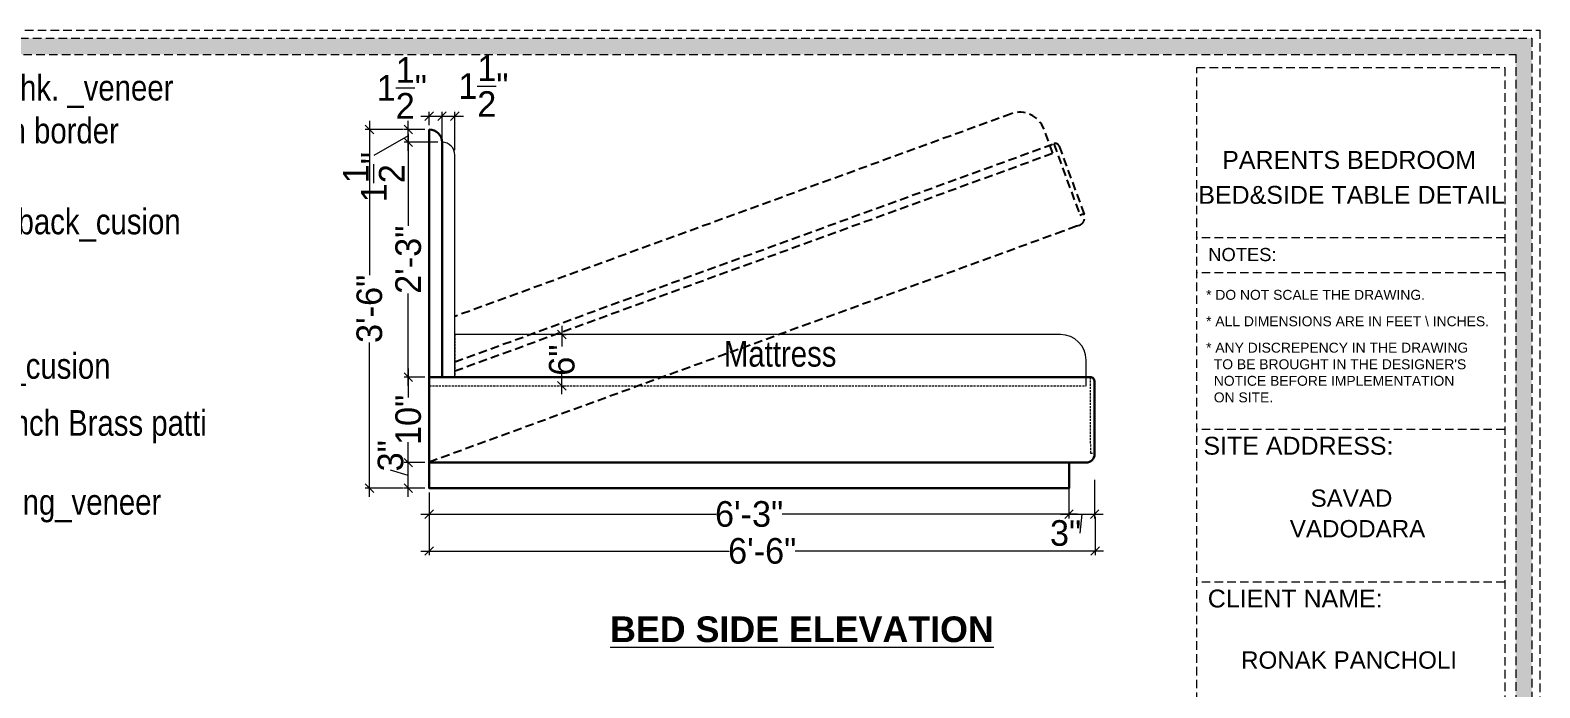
# Model space of a CAD drawing. Header units: millimetres. Extents: x 56222 to 3066687, y -650199 to -121287.
# Drawn here: x 133893.1 to 134069.9, y -183958.9 to -183881.9 of the extents above; entities that cross this region are included whole.
import ezdxf
from ezdxf import colors
from ezdxf.entities.mleader import LeaderData, LeaderLine
from ezdxf.enums import TextEntityAlignment as Align
from ezdxf.math import Vec2, Vec3

# ---------------------------------------------------------------- set-up
doc = ezdxf.new("R2010")
doc.units = ezdxf.units.MM
doc.header["$MEASUREMENT"] = 0
doc.header["$PDMODE"] = 35
for name, pattern in [('00 . GROUND FLOOR$0$DASHED', [0.75, 0.5, -0.25]), ('00-Floor Plan$0$DASHED', [0.75, 0.5, -0.25]), ('DASHED', [0.75, 0.5, -0.25]), ('DASHEDX2', [1.5, 1, -0.5])]:
    doc.linetypes.add(name, pattern=pattern)
doc.layers.get('Defpoints').update_dxf_attribs({"color": 220})
for name, color, linetype, lineweight in [('$TD_AUDIT_GENERATED_(A0BDF17)', 32, 'Continuous', 30), ('DIM.', 250, 'Continuous', 13), ('Dimension', 10, 'DASHEDX2', 20), ('FUR1', 22, 'Continuous', 0), ('FURNITURE', 32, 'Continuous', 9), ('furniture dimensions', 1, 'DASHED', 0), ('NAME PLATE', 7, 'Continuous', 25), ('Text', 7, 'Continuous', 15), ('wall', 7, 'Continuous', 30)]:
    doc.layers.add(name, color=color, linetype=linetype, lineweight=lineweight)
doc.styles.add('Arial', font='arial.ttf')
doc.styles.add('century g', font='GOTHIC.TTF')
doc.styles.get("Standard").update_dxf_attribs({"font": 'arial.ttf', "height": 6})
doc.styles.add('style4', font='ARIALN.TTF')
doc.dimstyles.new('Archana', dxfattribs={"dimtxt": 2, "dimasz": 0.75, "dimexe": 0.5, "dimexo": 0.5, "dimgap": 0, "dimtad": 0, "dimzin": 0, "dimdsep": 46, "dimlunit": 4, "dimtxsty": 'century g', "dimblk": 'OBLIQUE', "dimcen": 0, "dimdle": 1, "dimclrd": 256, "dimclre": 256, "dimclrt": 256, "dimadec": 0, "dimazin": 0, "dimtfac": 1, "dimtofl": 0, "dimtmove": 1, "dimatfit": 3, "dimfxl": 1, "dimfxlon": 1, "dimtolj": 1, "dimtzin": 0, "dimlwd": -1, "dimlwe": -1, "dimarcsym": 0})

# ---------------------------------------------------------------- blocks, each defined once
blk = doc.blocks.new('_Oblique')
at = {"layer": 'wall', "color": 0, "lineweight": -2}
blk.add_line((-0.5, -0.5), (0.5, 0.5), dxfattribs=at)
blk = doc.blocks.new('*D259')
at = {"layer": 'Defpoints', "color": 0, "linetype": 'Continuous', "lineweight": 30, "transparency": 16777216}
for p in [(133937.4, -183932.51), (133939.85, -183932.51), (133939.85, -183935.51)]:
    blk.add_point(p, dxfattribs=at)
at = {"layer": 'furniture dimensions', "color": 5, "linetype": 'Continuous', "transparency": 16777216}
for p, q in [((133937.4, -183936.51), (133937.4, -183931.51)), ((133937.4, -183934.01), (133935.33, -183933.39)), ((133939.35, -183932.51), (133936.9, -183932.51))]:
    blk.add_line(p, q, dxfattribs=at)
at = {"layer": 'furniture dimensions', "color": 5, "linetype": 'ByBlock', "transparency": 16777216}
blk.add_line((133939.35, -183935.51), (133936.9, -183935.51), dxfattribs=at)
at = {"layer": 'furniture dimensions', "color": 5, "linetype": 'Continuous', "transparency": 16777216}
for p, rotation in [((133937.4, -183932.51), 90), ((133937.4, -183935.51), 270)]:
    blk.add_blockref('_Oblique', p, dxfattribs=dict(at, rotation=rotation))
at = {"layer": 'furniture dimensions', "linetype": 'Continuous', "lineweight": 0, "transparency": 16777216, "insert": (133935.33, -183931.71), "char_height": 3, "attachment_point": 5, "rotation": 90, "style": 'century g'}
blk.add_mtext('\\A1;3"', dxfattribs=at)
blk = doc.blocks.new('*D260')
at = {"layer": 'Defpoints', "color": 0, "linetype": 'Continuous', "lineweight": 30, "transparency": 16777216}
for p in [(133937.4, -183922.51), (133939.85, -183922.51), (133939.85, -183932.51)]:
    blk.add_point(p, dxfattribs=at)
at = {"layer": 'furniture dimensions', "color": 5, "linetype": 'Continuous', "transparency": 16777216}
for p, q in [((133937.4, -183921.51), (133937.4, -183924.9)), ((133939.35, -183922.51), (133936.9, -183922.51)), ((133937.4, -183933.51), (133937.4, -183930.13))]:
    blk.add_line(p, q, dxfattribs=at)
at = {"layer": 'furniture dimensions', "color": 5, "linetype": 'ByBlock', "transparency": 16777216}
blk.add_line((133939.35, -183932.51), (133936.9, -183932.51), dxfattribs=at)
at = {"layer": 'furniture dimensions', "color": 5, "linetype": 'Continuous', "transparency": 16777216}
for p, rotation in [((133937.4, -183922.51), 90), ((133937.4, -183932.51), 270)]:
    blk.add_blockref('_Oblique', p, dxfattribs=dict(at, rotation=rotation))
at = {"layer": 'furniture dimensions', "linetype": 'Continuous', "lineweight": 0, "transparency": 16777216, "insert": (133937.4, -183927.51), "char_height": 3, "attachment_point": 5, "rotation": 90, "style": 'century g'}
blk.add_mtext('\\A1;10"', dxfattribs=at)
blk = doc.blocks.new('*D261')
at = {"layer": 'Defpoints', "color": 0, "linetype": 'Continuous', "lineweight": 30, "transparency": 16777216}
for p in [(133937.4, -183895.01), (133941.35, -183895.01), (133939.85, -183922.51)]:
    blk.add_point(p, dxfattribs=at)
at = {"layer": 'furniture dimensions', "color": 5, "linetype": 'Continuous', "transparency": 16777216}
for p, q in [((133940.85, -183895.01), (133936.9, -183895.01)), ((133937.4, -183894.01), (133937.4, -183904.81)), ((133937.4, -183923.51), (133937.4, -183912.72))]:
    blk.add_line(p, q, dxfattribs=at)
at = {"layer": 'furniture dimensions', "color": 5, "linetype": 'ByBlock', "transparency": 16777216}
blk.add_line((133939.35, -183922.51), (133936.9, -183922.51), dxfattribs=at)
at = {"layer": 'furniture dimensions', "color": 5, "linetype": 'Continuous', "transparency": 16777216}
for p, rotation in [((133937.4, -183895.01), 90), ((133937.4, -183922.51), 270)]:
    blk.add_blockref('_Oblique', p, dxfattribs=dict(at, rotation=rotation))
at = {"layer": 'furniture dimensions', "linetype": 'Continuous', "lineweight": 0, "transparency": 16777216, "insert": (133937.4, -183908.76), "char_height": 3, "attachment_point": 5, "rotation": 90, "style": 'century g'}
blk.add_mtext('\\A1;2\'-3"', dxfattribs=at)
blk = doc.blocks.new('*D262')
at = {"layer": 'Defpoints', "color": 0, "linetype": 'Continuous', "lineweight": 30, "transparency": 16777216}
for p in [(133937.4, -183893.51), (133939.85, -183893.51), (133941.35, -183895.01)]:
    blk.add_point(p, dxfattribs=at)
at = {"layer": 'furniture dimensions', "color": 5, "linetype": 'Continuous', "transparency": 16777216}
for p, q in [((133937.4, -183896.01), (133937.4, -183892.51)), ((133937.4, -183894.26), (133933.36, -183896.55)), ((133939.35, -183893.51), (133936.9, -183893.51))]:
    blk.add_line(p, q, dxfattribs=at)
at = {"layer": 'furniture dimensions', "color": 5, "linetype": 'ByBlock', "transparency": 16777216}
blk.add_line((133940.85, -183895.01), (133936.9, -183895.01), dxfattribs=at)
at = {"layer": 'furniture dimensions', "color": 5, "linetype": 'Continuous', "transparency": 16777216}
for p, rotation in [((133937.4, -183893.51), 90), ((133937.4, -183895.01), 270)]:
    blk.add_blockref('_Oblique', p, dxfattribs=dict(at, rotation=rotation))
at = {"layer": 'furniture dimensions', "linetype": 'Continuous', "lineweight": 0, "transparency": 16777216, "insert": (133933.36, -183899.09), "char_height": 3, "attachment_point": 5, "rotation": 90, "style": 'century g'}
blk.add_mtext('\\A1;1{\\H1x;\\S1/2;}"', dxfattribs=at)
blk = doc.blocks.new('*D263')
at = {"layer": 'Defpoints', "color": 0, "linetype": 'Continuous', "lineweight": 30, "transparency": 16777216}
for p in [(133941.35, -183891.95), (133939.85, -183893.51), (133941.35, -183895.01)]:
    blk.add_point(p, dxfattribs=at)
at = {"layer": 'furniture dimensions', "color": 5, "linetype": 'ByBlock', "transparency": 16777216}
blk.add_line((133939.85, -183893.01), (133939.85, -183891.45), dxfattribs=at)
at = {"layer": 'furniture dimensions', "color": 5, "linetype": 'Continuous', "transparency": 16777216}
for p, q in [((133941.35, -183894.51), (133941.35, -183891.45)), ((133938.85, -183891.95), (133942.35, -183891.95))]:
    blk.add_line(p, q, dxfattribs=at)
at = {"layer": 'furniture dimensions', "color": 5, "linetype": 'Continuous', "transparency": 16777216, "rotation": 180}
blk.add_blockref('_Oblique', (133939.85, -183891.95), dxfattribs=at)
at = {"layer": 'furniture dimensions', "color": 5, "linetype": 'Continuous', "transparency": 16777216}
blk.add_blockref('_Oblique', (133941.35, -183891.95), dxfattribs=at)
at = {"layer": 'furniture dimensions', "linetype": 'Continuous', "lineweight": 0, "transparency": 16777216, "insert": (133936.64, -183888.64), "char_height": 3, "attachment_point": 5, "style": 'century g'}
blk.add_mtext('\\A1;1{\\H1x;\\S1/2;}"', dxfattribs=at)
blk = doc.blocks.new('*D264')
at = {"layer": 'Defpoints', "color": 0, "linetype": 'Continuous', "lineweight": 30, "transparency": 16777216}
for p in [(133942.85, -183891.95), (133941.35, -183897.13, 0), (133942.85, -183897.13, 0)]:
    blk.add_point(p, dxfattribs=at)
at = {"layer": 'furniture dimensions', "color": 5, "linetype": 'ByBlock', "transparency": 16777216}
blk.add_line((133941.35, -183895.95), (133941.35, -183891.45), dxfattribs=at)
at = {"layer": 'furniture dimensions', "color": 5, "linetype": 'Continuous', "transparency": 16777216}
for p, q in [((133942.85, -183895.95), (133942.85, -183891.45)), ((133940.35, -183891.95), (133943.85, -183891.95))]:
    blk.add_line(p, q, dxfattribs=at)
at = {"layer": 'furniture dimensions', "color": 5, "linetype": 'Continuous', "transparency": 16777216, "rotation": 180}
blk.add_blockref('_Oblique', (133941.35, -183891.95), dxfattribs=at)
at = {"layer": 'furniture dimensions', "color": 5, "linetype": 'Continuous', "transparency": 16777216}
blk.add_blockref('_Oblique', (133942.85, -183891.95), dxfattribs=at)
at = {"layer": 'furniture dimensions', "linetype": 'Continuous', "lineweight": 0, "transparency": 16777216, "insert": (133946.19, -183888.43), "char_height": 3, "attachment_point": 5, "style": 'century g'}
blk.add_mtext('\\A1;1{\\H1x;\\S1/2;}"', dxfattribs=at)
blk = doc.blocks.new('*D265')
at = {"layer": 'Defpoints', "color": 0, "linetype": 'Continuous', "lineweight": 30, "transparency": 16777216}
for p in [(134014.79, -183932.51), (133939.85, -183935.51), (134014.79, -183938.54)]:
    blk.add_point(p, dxfattribs=at)
at = {"layer": 'furniture dimensions', "color": 5, "linetype": 'Continuous', "transparency": 16777216}
for p, q in [((134014.79, -183934.54), (134014.79, -183939.04)), ((133938.85, -183938.54), (133973.45, -183938.54)), ((134015.79, -183938.54), (133981.2, -183938.54))]:
    blk.add_line(p, q, dxfattribs=at)
at = {"layer": 'furniture dimensions', "color": 5, "linetype": 'ByBlock', "transparency": 16777216}
blk.add_line((133939.85, -183936.01), (133939.85, -183939.04), dxfattribs=at)
at = {"layer": 'furniture dimensions', "color": 5, "linetype": 'Continuous', "transparency": 16777216, "rotation": 180}
blk.add_blockref('_Oblique', (133939.85, -183938.54), dxfattribs=at)
at = {"layer": 'furniture dimensions', "color": 5, "linetype": 'Continuous', "transparency": 16777216}
blk.add_blockref('_Oblique', (134014.79, -183938.54), dxfattribs=at)
at = {"layer": 'furniture dimensions', "linetype": 'Continuous', "lineweight": 0, "transparency": 16777216, "insert": (133977.32, -183938.54), "char_height": 3, "attachment_point": 5, "style": 'century g'}
blk.add_mtext('\\A1;6\'-3"', dxfattribs=at)
blk = doc.blocks.new('*D266')
at = {"layer": 'Defpoints', "color": 0, "linetype": 'Continuous', "lineweight": 30, "transparency": 16777216}
for p in [(133939.85, -183893.51), (133932.85, -183935.51), (133939.85, -183935.51)]:
    blk.add_point(p, dxfattribs=at)
at = {"layer": 'furniture dimensions', "color": 5, "linetype": 'Continuous', "transparency": 16777216}
for p, q in [((133932.85, -183892.51), (133932.85, -183910.57)), ((133932.85, -183936.51), (133932.85, -183918.46)), ((133936.85, -183935.51), (133932.35, -183935.51))]:
    blk.add_line(p, q, dxfattribs=at)
at = {"layer": 'furniture dimensions', "color": 5, "linetype": 'ByBlock', "transparency": 16777216}
blk.add_line((133936.85, -183893.51), (133932.35, -183893.51), dxfattribs=at)
at = {"layer": 'furniture dimensions', "color": 5, "linetype": 'Continuous', "transparency": 16777216}
for p, rotation in [((133932.85, -183893.51), 90), ((133932.85, -183935.51), 270)]:
    blk.add_blockref('_Oblique', p, dxfattribs=dict(at, rotation=rotation))
at = {"layer": 'furniture dimensions', "linetype": 'Continuous', "lineweight": 0, "transparency": 16777216, "insert": (133932.85, -183914.51), "char_height": 3, "attachment_point": 5, "rotation": 90, "style": 'century g'}
blk.add_mtext('\\A1;3\'-6"', dxfattribs=at)
blk = doc.blocks.new('*D320')
at = {"layer": 'Defpoints', "color": 0, "linetype": 'Continuous', "lineweight": 30, "transparency": 16777216}
for p in [(133955.39, -183917.51), (133955.39, -183923.51, 0), (133955.39, -183923.51)]:
    blk.add_point(p, dxfattribs=at)
at = {"layer": 'furniture dimensions', "color": 5, "linetype": 'Continuous', "transparency": 16777216}
for p, q in [((133955.39, -183916.51), (133955.39, -183918.9)), ((133955.39, -183924.51), (133955.39, -183922.13)), ((133955.39, -183923.51), (133955.89, -183923.51))]:
    blk.add_line(p, q, dxfattribs=at)
at = {"layer": 'furniture dimensions', "color": 5, "linetype": 'ByBlock', "transparency": 16777216}
blk.add_line((133955.39, -183917.51), (133955.89, -183917.51), dxfattribs=at)
at = {"layer": 'furniture dimensions', "color": 5, "linetype": 'Continuous', "transparency": 16777216}
for p, rotation in [((133955.39, -183917.51), 90), ((133955.39, -183923.51), 270)]:
    blk.add_blockref('_Oblique', p, dxfattribs=dict(at, rotation=rotation))
at = {"layer": 'furniture dimensions', "linetype": 'Continuous', "lineweight": 0, "transparency": 16777216, "insert": (133955.39, -183920.51), "char_height": 3, "attachment_point": 5, "rotation": 90, "style": 'century g'}
blk.add_mtext('\\A1;6"', dxfattribs=at)
blk = doc.blocks.new('*D349')
at = {"layer": 'Defpoints', "color": 0, "linetype": 'Continuous', "lineweight": 30, "transparency": 16777216}
for p in [(134017.79, -183929.03), (134014.79, -183932.51), (134017.79, -183938.54)]:
    blk.add_point(p, dxfattribs=at)
at = {"layer": 'furniture dimensions', "color": 5, "linetype": 'ByBlock', "transparency": 16777216}
blk.add_line((134014.79, -183934.54), (134014.79, -183939.04), dxfattribs=at)
at = {"layer": 'furniture dimensions', "color": 5, "linetype": 'Continuous', "transparency": 16777216}
for p, q in [((134017.79, -183934.54), (134017.79, -183939.04)), ((134013.79, -183938.54), (134018.79, -183938.54)), ((134016.29, -183938.54), (134016.07, -183940.77))]:
    blk.add_line(p, q, dxfattribs=at)
at = {"layer": 'furniture dimensions', "color": 5, "linetype": 'Continuous', "transparency": 16777216, "rotation": 180}
blk.add_blockref('_Oblique', (134014.79, -183938.54), dxfattribs=at)
at = {"layer": 'furniture dimensions', "color": 5, "linetype": 'Continuous', "transparency": 16777216}
blk.add_blockref('_Oblique', (134017.79, -183938.54), dxfattribs=at)
at = {"layer": 'furniture dimensions', "linetype": 'Continuous', "lineweight": 0, "transparency": 16777216, "insert": (134014.39, -183940.77), "char_height": 3, "attachment_point": 5, "style": 'century g'}
blk.add_mtext('\\A1;3"', dxfattribs=at)
blk = doc.blocks.new('*D350')
at = {"layer": 'Defpoints', "color": 0, "linetype": 'Continuous', "lineweight": 30, "transparency": 16777216}
for p in [(133939.85, -183931.4, 0), (134017.85, -183931.4), (133939.85, -183942.86)]:
    blk.add_point(p, dxfattribs=at)
at = {"layer": 'furniture dimensions', "color": 5, "linetype": 'Continuous', "transparency": 16777216}
for p, q in [((133939.85, -183938.86), (133939.85, -183943.36)), ((133938.85, -183942.86), (133974.97, -183942.86)), ((134018.85, -183942.86), (133982.73, -183942.86))]:
    blk.add_line(p, q, dxfattribs=at)
at = {"layer": 'furniture dimensions', "color": 5, "linetype": 'ByBlock', "transparency": 16777216}
blk.add_line((134017.85, -183938.86), (134017.85, -183943.36), dxfattribs=at)
at = {"layer": 'furniture dimensions', "color": 5, "linetype": 'Continuous', "transparency": 16777216, "rotation": 180}
blk.add_blockref('_Oblique', (133939.85, -183942.86), dxfattribs=at)
at = {"layer": 'furniture dimensions', "color": 5, "linetype": 'Continuous', "transparency": 16777216}
blk.add_blockref('_Oblique', (134017.85, -183942.86), dxfattribs=at)
at = {"layer": 'furniture dimensions', "linetype": 'Continuous', "lineweight": 0, "transparency": 16777216, "insert": (133978.85, -183942.86), "char_height": 3, "attachment_point": 5, "style": 'century g'}
blk.add_mtext('\\A1;6\'-6"', dxfattribs=at)

msp = doc.modelspace()

# ---------------------------------------------------------------- hatches: boundary and pattern name
at = {"layer": 'Dimension', "true_color": 0xd39e00}
h = msp.add_hatch(color=42, dxfattribs=at)
h.paths.add_polyline_path([(133800.428, -183882.832), (133800.428, -184071.87), (134068.996, -184071.87), (134068.996, -183882.832)])
h.paths.add_polyline_path([(133802.313, -183884.716), (134067.111, -183884.716), (134067.111, -184069.985), (133802.313, -184069.985)], flags=16)

# ---------------------------------------------------------------- linework, layer by layer
at = {"layer": '$TD_AUDIT_GENERATED_(A0BDF17)', "linetype": '00 . GROUND FLOOR$0$DASHED', "lineweight": 25, "ltscale": 2}
for p, q in [((134008.017, -183891.677), (133942.854, -183915.394)), ((134012.887, -183896.287), (134011.862, -183893.47)), ((133942.853, -183921.777, 0), (134012.887, -183896.287)), ((134013.011, -183895.178), (134016.057, -183903.524)), ((134016.057, -183903.524), (134016.527, -183903.352)), ((134014.093, -183905.425), (133939.854, -183932.446))]:
    msp.add_line(p, q, dxfattribs=at)
msp.add_lwpolyline([(133942.851, -183920.713), (134013.011, -183895.177)], dxfattribs=at)
msp.add_lwpolyline([(134013.642, -183895.448), (134016.567, -183903.461, -0.4142136), (134015.969, -183904.742), (134015.687, -183904.845), (134014.093, -183905.425)], format="xyb", dxfattribs=at)
for centre, radius, start in [((134009.043, -183894.496), 3, 20), ((134013.183, -183895.649), 0.501, 16.41987)]:
    msp.add_arc(centre, radius, start, 110, dxfattribs=at)
at = {"layer": 'Dimension', "color": 42, "true_color": 0xd39e00}
for p, q in [((134065.835, -183906.208, 0.119), (134029.747, -183906.208, 0.119)), ((134065.835, -183910.274, 0.119), (134029.747, -183910.274, 0.119)), ((134065.835, -183928.615, 0.119), (134029.747, -183928.615, 0.119)), ((134065.835, -183946.502, 0.119), (134029.747, -183946.502, 0.119))]:
    msp.add_line(p, q, dxfattribs=at)
at = {"layer": 'Dimension', "color": 42, "true_color": 0xd39e00, "elevation": 0.119}
for points in [[(133799.486, -183881.889), (134069.938, -183881.889), (134069.938, -184072.812), (133799.486, -184072.812)], [(133800.428, -183882.832), (134068.996, -183882.832), (134068.996, -184071.87), (133800.428, -184071.87)], [(133802.313, -183884.716), (134067.111, -183884.716), (134067.111, -184069.985), (133802.313, -184069.985)], [(134029.747, -184068.433), (134029.747, -183886.268), (134065.835, -183886.268), (134065.835, -184068.433)]]:
    msp.add_lwpolyline(points, close=True, dxfattribs=at)
at = {"layer": 'FURNITURE', "lineweight": 30, "ltscale": 0.5}
for p, q in [((133939.854, -183893.512), (133939.854, -183920.512, 0)), ((133941.354, -183895.012), (133941.354, -183922.512, 0)), ((133939.854, -183914.512, 0), (133939.854, -183920.512)), ((133939.854, -183920.512, 0), (133939.854, -183935.512))]:
    msp.add_line(p, q, dxfattribs=at)
at = {"layer": 'FURNITURE', "lineweight": 5, "ltscale": 0.5}
for p, q in [((133942.854, -183922.512, 0), (133942.854, -183896.512, 0)), ((134013.787, -183917.514), (133942.846, -183917.514)), ((134016.787, -183923.512), (134016.787, -183920.514))]:
    msp.add_line(p, q, dxfattribs=at)
at = {"layer": 'FURNITURE', "linetype": '00-Floor Plan$0$DASHED', "lineweight": 5, "ltscale": 0.5}
for p, q in [((133942.846, -183917.514), (133942.854, -183922.512)), ((134017.282, -183922.512), (134017.29, -183931.396)), ((133939.854, -183923.512, 0), (134016.787, -183923.512)), ((134017.29, -183931.396), (134017.79, -183931.396))]:
    msp.add_line(p, q, dxfattribs=at)
at = {"layer": 'FURNITURE', "lineweight": 30, "ltscale": 0.5}
msp.add_lwpolyline([(133939.854, -183922.512), (134017.282, -183922.512)], dxfattribs=at)
msp.add_lwpolyline([(134017.783, -183922.981), (134017.791, -183931.512, -0.4142136), (134016.791, -183932.512), (134016.491, -183932.512), (134014.794, -183932.512)], format="xyb", dxfattribs=at)
msp.add_lwpolyline([(134014.794, -183932.512), (133939.854, -183932.512), (133939.854, -183935.512), (134014.794, -183935.512)], close=True, dxfattribs=at)
for centre, radius, start in [((133939.854, -183895.012), 1.5, 0.00002), ((134017.282, -183923.013), 0.501, 356.41987)]:
    msp.add_arc(centre, radius, start, 90, dxfattribs=at)
at = {"layer": 'FURNITURE', "lineweight": 5, "ltscale": 0.5, "extrusion": (-2.07881e-08, -1.73929e-09, 1)}
msp.add_arc((133941.354, -183896.512, -0.002), 1.5, 0, 90, dxfattribs=at)
at = {"layer": 'FURNITURE', "lineweight": 5, "ltscale": 0.5}
msp.add_arc((134013.787, -183920.514), 3, 0, 90, dxfattribs=at)

# ---------------------------------------------------------------- texts
at = {"layer": 'DIM.', "color": 1, "insert": (133961.036, -183950.519), "char_height": 3, "attachment_point": 1}
msp.add_mtext_dynamic_manual_height_columns('{\\fArial|b1|i0|c0|p34;\\LBED SIDE ELEVATION}', width=111.55884, gutter_width=1, heights=[0], dxfattribs=at)
at = {"layer": 'FUR1', "color": 1, "insert": (133980.958, -183919.797, 0.418), "char_height": 3, "width": 28.45427, "attachment_point": 5, "style": 'style4'}
msp.add_mtext('\\A1;Mattress', dxfattribs=at)
at = {"layer": 'NAME PLATE', "style": 'Arial'}
for s, height, p in [('PARENTS BEDROOM', 2.09359, (134047.602, -183898.122, 0.119)), ('BED&SIDE TABLE DETAIL', 2.09359, (134047.891, -183902.211, 0.119)), ('NOTES:', 1.5383, (134035.101, -183908.92, 0.119)), ('SITE ADDRESS:', 2.09359, (134041.665, -183931.581, 0.119)), (' SAVAD ', 2.0238, (134047.879, -183937.68, 0.023)), ('VADODARA', 2.0238, (134048.589, -183941.259, 0.023)), ('CLIENT NAME:', 2.09359, (134041.284, -183949.468, 0.119)), ('RONAK PANCHOLI    ', 2.02385, (134049.165, -183956.638, 0.023))]:
    msp.add_text(s, height=height, dxfattribs=at).set_placement(p, align=Align.CENTER)
at = {"layer": 'NAME PLATE', "char_height": 1.16344, "width": 44.94994, "attachment_point": 1, "style": 'Arial'}
for s, insert in [('* DO NOT SCALE THE DRAWING.', (134030.849, -183912.287, 0.119)), ('* ALL DIMENSIONS ARE IN FEET \\\\ INCHES.', (134030.849, -183915.381, 0.119)), ("* ANY DISCREPENCY IN THE DRAWING \\P  TO BE BROUGHT IN THE DESIGNER'S\\P  NOTICE BEFORE IMPLEMENTATION \\P  ON SITE.", (134030.849, -183918.475, 0.119))]:
    msp.add_mtext(s, dxfattribs=dict(at, insert=insert))

# ---------------------------------------------------------------- dimensions: what is measured, and where the dimension line sits
at = {"layer": 'furniture dimensions', "color": 5, "linetype": 'Continuous', "lineweight": 0}
for base, p1, p2, override, picture, middle in [((133941.354, -183891.947), (133939.854, -183893.512), (133941.354, -183895.012), {"dimtxt": 3, "dimasz": 1, "dimdec": 1, "dimclrd": 5, "dimclre": 5, "dimfxl": 4}, '*D263', (133936.64, -183888.64)), ((133942.854, -183891.947), (133941.354, -183897.129, 0), (133942.854, -183897.129, 0), {"dimtxt": 3, "dimasz": 1, "dimdec": 1, "dimclrd": 5, "dimclre": 5, "dimfxl": 4}, '*D264', (133946.192, -183888.435)), ((134017.789, -183938.544), (134014.794, -183932.512), (134017.789, -183929.031), {"dimtxt": 3, "dimasz": 1, "dimdec": 0, "dimclrd": 5, "dimclre": 5, "dimfxl": 4}, '*D349', (134016.073, -183940.766))]:
    dim = msp.add_linear_dim(base=base, p1=p1, p2=p2, dimstyle='Archana', override=override, dxfattribs=at)
    dim.commit()
    dim.dimension.update_dxf_attribs({"geometry": picture, "text_midpoint": middle, "dimtype": 160})
dim = msp.add_linear_dim(base=(133937.401, -183893.512), p1=(133941.354, -183895.012), p2=(133939.854, -183893.512), angle=90, dimstyle='Archana', override={"dimtxt": 3, "dimasz": 1, "dimdec": 1, "dimclrd": 5, "dimclre": 5, "dimfxl": 4}, dxfattribs=at)
dim.commit()
dim.dimension.update_dxf_attribs({"geometry": '*D262', "text_midpoint": (133933.364, -183896.55), "dimtype": 160})
for base, p1, p2, picture, middle in [((133932.854, -183935.512), (133939.854, -183893.512), (133939.854, -183935.512), '*D266', (133932.854, -183914.512)), ((133937.40149, -183895.01151), (133939.8544, -183922.5115), (133941.3544, -183895.01151), '*D261', (133937.40149, -183908.7615)), ((133955.385, -183923.512), (133955.385, -183917.514), (133955.385, -183923.512, 0), '*D320', (133955.385, -183920.513)), ((133937.401, -183922.512), (133939.854, -183932.512), (133939.854, -183922.512), '*D260', (133937.401, -183927.512)), ((133937.401, -183932.512), (133939.854, -183935.512), (133939.854, -183932.512), '*D259', (133935.326, -183933.389))]:
    dim = msp.add_linear_dim(base=base, p1=p1, p2=p2, angle=90, dimstyle='Archana', override={"dimtxt": 3, "dimasz": 1, "dimdec": 0, "dimclrd": 5, "dimclre": 5, "dimfxl": 4}, dxfattribs=at)
    dim.commit()
    dim.dimension.update_dxf_attribs({"geometry": picture, "text_midpoint": middle})
for base, p1, p2, picture, middle in [((133939.854, -183942.858), (134017.848, -183931.396), (133939.854, -183931.396, 0), '*D350', (133978.851, -183942.858)), ((134014.794, -183938.544), (133939.854, -183935.512), (134014.794, -183932.512), '*D265', (133977.324, -183938.544))]:
    dim = msp.add_linear_dim(base=base, p1=p1, p2=p2, dimstyle='Archana', override={"dimtxt": 3, "dimasz": 1, "dimdec": 0, "dimclrd": 5, "dimclre": 5, "dimfxl": 4}, dxfattribs=at)
    dim.commit()
    dim.dimension.update_dxf_attribs({"geometry": picture, "text_midpoint": middle})

# ---------------------------------------------------------------- leaders
at = {"layer": 'Text', "color": 1, "lineweight": 0, "ltscale": 20}
ml = msp.add_multileader_mtext('Standard', dxfattribs=at)
ml.set_content('\\A1;1 {\\H0.7x;\\S1/2;}" thk. _veneer \\Pfinish border', color=1, style='style4')
ml.set_leader_properties()
ml.build(insert=Vec2(0, 0))
ml.multileader.update_dxf_attribs({"dogleg_length": 2.025, "arrow_head_size": 2})
ctx = ml.context
ctx.base_point, ctx.char_height, ctx.arrow_head_size, ctx.landing_gap_size, ctx.plane_origin = Vec3(133884.186, -183887.625), 3, 2, 0.4, Vec3(133825.03, -183886.047)
notes = []
notes.append((ctx, [(0, (1, 1, 0), (133877.765, -183887.625), (1, 0), 6.421, [(0, [(133871.63, -183890.797)], 0, [])])]))
ctx.mtext.insert = Vec3(133884.586, -183886.101)
ml = msp.add_multileader_mtext('Standard', dxfattribs=at)
ml.set_content('Bed back_cusion', color=1, style='style4')
ml.set_leader_properties()
ml.build(insert=Vec2(0, 0))
ml.multileader.update_dxf_attribs({"dogleg_length": 2.025, "arrow_head_size": 2})
ctx = ml.context
ctx.base_point, ctx.char_height, ctx.arrow_head_size, ctx.landing_gap_size, ctx.plane_origin = Vec3(133884.161, -183904.544), 3, 2, 0.4, Vec3(133819.78, -183904.544)
notes.append((ctx, [(0, (1, 1, 0), (133882.136, -183904.544), (1, 0), 2.025, [(0, [(133868.857, -183904.544)], 0, [])])]))
ctx.mtext.insert = Vec3(133884.561, -183902.782)
ml = msp.add_multileader_mtext('Standard', dxfattribs=at)
ml.set_content('Bed_cusion', color=1, style='style4')
ml.set_leader_properties()
ml.build(insert=Vec2(0, 0))
ml.multileader.update_dxf_attribs({"dogleg_length": 2.025, "arrow_head_size": 2})
ctx = ml.context
ctx.base_point, ctx.char_height, ctx.arrow_head_size, ctx.landing_gap_size, ctx.plane_origin = Vec3(133884.161, -183921.454), 3, 2, 0.4, Vec3(133819.78, -183921.454)
notes.append((ctx, [(0, (1, 1, 0), (133882.136, -183921.454), (1, 0), 2.025, [(0, [(133870.491, -183921.454)], 0, [])])]))
ctx.mtext.insert = Vec3(133884.561, -183919.692)
ml = msp.add_multileader_mtext('Standard', dxfattribs=at)
ml.set_content('0.5 inch Brass patti', color=1, style='style4')
ml.set_leader_properties()
ml.build(insert=Vec2(0, 0))
ml.multileader.update_dxf_attribs({"dogleg_length": 2.025, "arrow_head_size": 2})
ctx = ml.context
ctx.base_point, ctx.char_height, ctx.arrow_head_size, ctx.landing_gap_size, ctx.plane_origin = Vec3(133884.161, -183928.282), 3, 2, 0.4, Vec3(133819.78, -183928.282)
notes.append((ctx, [(0, (1, 1, 0), (133882.136, -183928.282), (1, 0), 2.025, [(0, [(133868.07, -183928.282)], 0, [])])]))
ctx.mtext.insert = Vec3(133884.561, -183926.365)
ml = msp.add_multileader_mtext('Standard', dxfattribs=at)
ml.set_content('Skirting_veneer', color=1, style='style4')
ml.set_leader_properties()
ml.build(insert=Vec2(0, 0))
ml.multileader.update_dxf_attribs({"dogleg_length": 2.025, "arrow_head_size": 2})
ctx = ml.context
ctx.base_point, ctx.char_height, ctx.arrow_head_size, ctx.landing_gap_size, ctx.plane_origin = Vec3(133884.186, -183937.562), 3, 2, 0.4, Vec3(133825.03, -183937.362)
notes.append((ctx, [(0, (1, 1, 0), (133877.765, -183937.562), (1, 0), 6.421, [(0, [(133871.63, -183932.876)], 0, [])])]))
ctx.mtext.insert = Vec3(133884.586, -183935.621)
for ctx, leaders in notes:
    for number, flags, end, landing, length, lines in leaders:
        leader = LeaderData()
        leader.index, (leader.has_last_leader_line, leader.has_dogleg_vector, leader.attachment_direction) = number, flags
        leader.last_leader_point, leader.dogleg_vector, leader.dogleg_length = Vec3(end), Vec3(landing), length
        for number, points, colour, breaks in lines:
            line = LeaderLine()
            line.index, line.vertices, line.color, line.breaks = number, Vec3.list(points), colors.encode_raw_color(colour), breaks
            leader.lines.append(line)
        ctx.leaders.append(leader)

doc.saveas('drawing.dxf')
